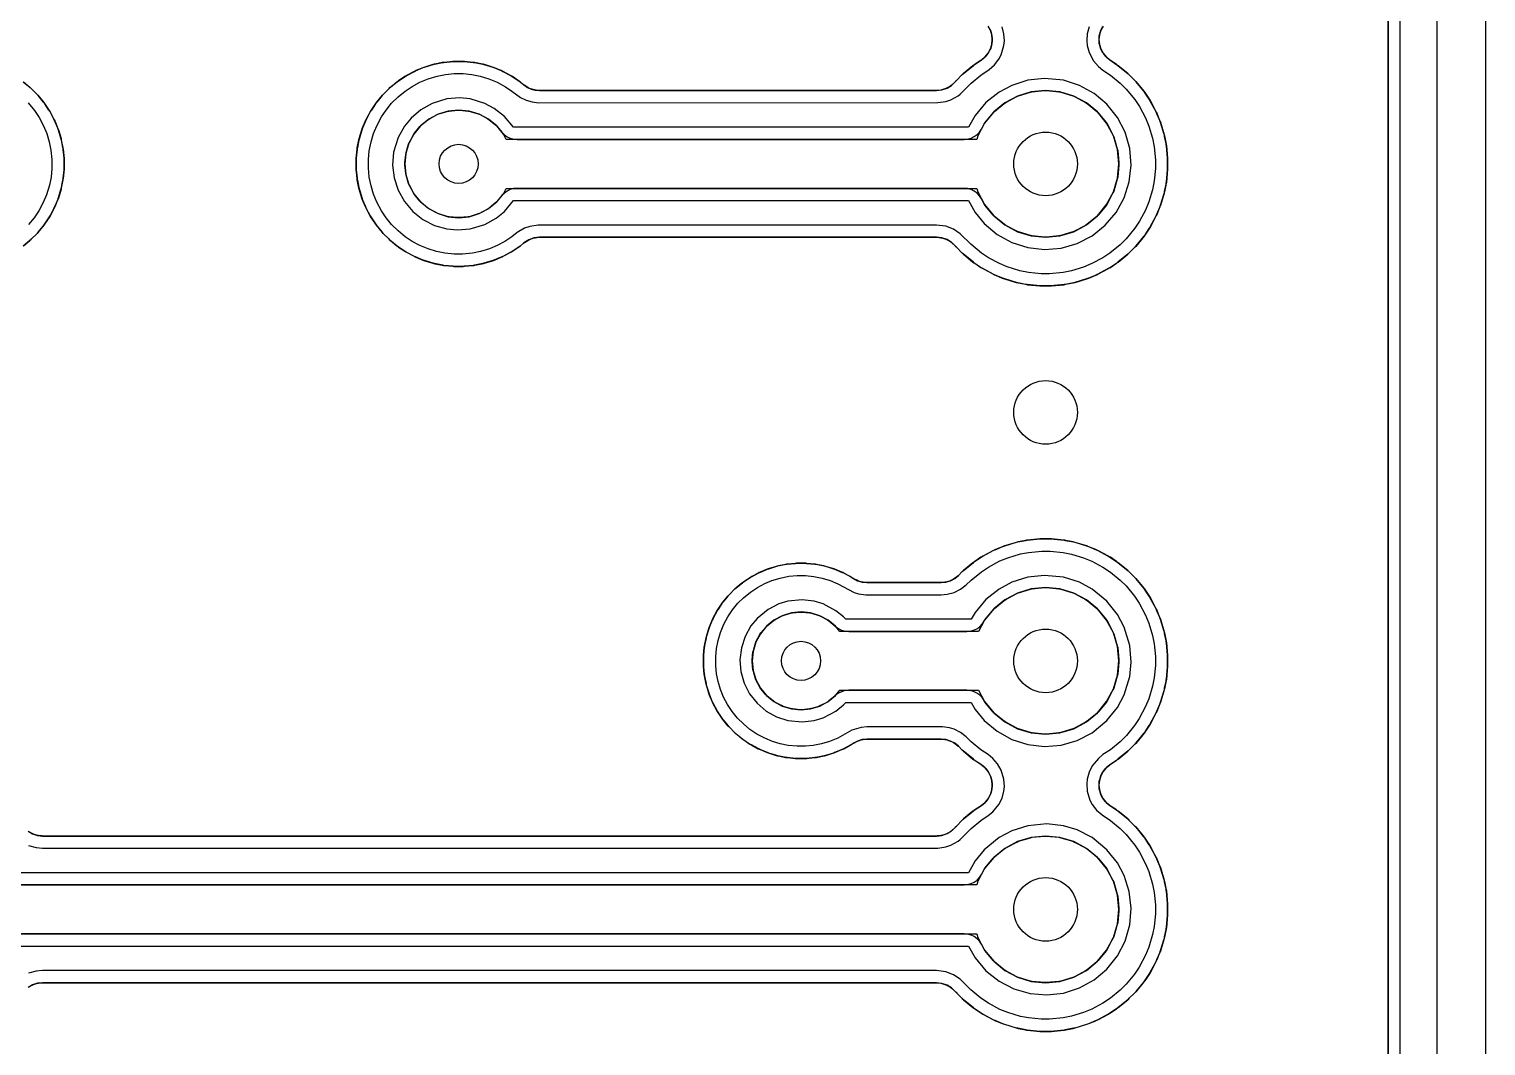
# Model space of a CAD drawing. Header units: millimetres. Extents: x -1 to 492, y -11 to 96.
# Drawn here: x 115.22 to 145, y 37.39 to 58.17 of the extents above; entities that cross this region are included whole.
import ezdxf

# ---------------------------------------------------------------- set-up
doc = ezdxf.new("R2010")
doc.units = ezdxf.units.MM
for name, color, linetype in [('CLEAR_POCKET', 8, 'CONTINUOUS'), ('COPPER_REF', 9, 'CONTINUOUS'), ('DRILL_0P8', 5, 'CONTINUOUS'), ('DRILL_1P3', 5, 'CONTINUOUS'), ('ISO_CENTER', 1, 'CONTINUOUS'), ('OUTLINE', 7, 'CONTINUOUS')]:
    doc.layers.add(name, color=color, linetype=linetype)

msp = doc.modelspace()

# ---------------------------------------------------------------- linework, layer by layer
at = {"layer": 'CLEAR_POCKET'}
for points in [[(-0.6, -1), (144.6, -1), (144.678, -0.992), (144.753, -0.97), (144.822, -0.933), (144.883, -0.883), (144.933, -0.822), (144.97, -0.753), (144.992, -0.678), (145, -0.6), (145, 94.6), (144.992, 94.678), (144.97, 94.753), (144.933, 94.822), (144.883, 94.883), (144.822, 94.933), (144.753, 94.97), (144.678, 94.992), (144.6, 95), (36.59, 95)], [(143, 92.49), (143, 1.51)], [(134.835, 58.22), (134.863, 58.169), (134.878, 58.133), (134.895, 58.076), (134.903, 58.038), (134.908, 57.98), (134.908, 57.94), (134.903, 57.882), (134.895, 57.844), (134.878, 57.787), (134.863, 57.751), (134.835, 57.7), (134.813, 57.667), (134.776, 57.622), (134.749, 57.594), (134.696, 57.55), (134.68, 57.539), (134.551, 57.452), (134.535, 57.441), (134.531, 57.438), (134.515, 57.426), (134.322, 57.268), (134.307, 57.255), (134.304, 57.252), (134.289, 57.238), (134.182, 57.131), (134.168, 57.116), (134.163, 57.11), (134.16, 57.108), (134.148, 57.095), (134.093, 57.041), (134.059, 57.014), (134.002, 56.98), (133.963, 56.961), (133.9, 56.939), (133.857, 56.93), (133.781, 56.921), (133.759, 56.92), (125.662, 56.92), (125.644, 56.921), (125.585, 56.926), (125.551, 56.932), (125.501, 56.945), (125.469, 56.956), (125.422, 56.978), (125.392, 56.995), (125.343, 57.029), (125.329, 57.039), (125.263, 57.094), (125.247, 57.106), (125.243, 57.109), (125.227, 57.12), (125.101, 57.204), (125.084, 57.215), (125.08, 57.217), (125.063, 57.227), (124.912, 57.308), (124.894, 57.317), (124.89, 57.319), (124.872, 57.327), (124.732, 57.385), (124.713, 57.392), (124.709, 57.393), (124.69, 57.4), (124.526, 57.449), (124.507, 57.455), (124.502, 57.456), (124.483, 57.46), (124.334, 57.49), (124.315, 57.493), (124.31, 57.494), (124.291, 57.496), (124.12, 57.513), (124.1, 57.514), (124.096, 57.515), (124.076, 57.515), (123.924, 57.515), (123.904, 57.515), (123.9, 57.514), (123.88, 57.513), (123.709, 57.496), (123.69, 57.494), (123.685, 57.493), (123.666, 57.49), (123.517, 57.46), (123.498, 57.456), (123.493, 57.455), (123.474, 57.449), (123.31, 57.4), (123.291, 57.393), (123.287, 57.392), (123.268, 57.385), (123.128, 57.327), (123.11, 57.319), (123.106, 57.317), (123.088, 57.308), (122.937, 57.227), (122.92, 57.217), (122.916, 57.215), (122.899, 57.204), (122.773, 57.12), (122.757, 57.109), (122.753, 57.106), (122.737, 57.094), (122.605, 56.985), (122.59, 56.972), (122.586, 56.969), (122.572, 56.955), (122.465, 56.848), (122.451, 56.834), (122.448, 56.83), (122.435, 56.815), (122.326, 56.683), (122.314, 56.667), (122.311, 56.663), (122.3, 56.647), (122.216, 56.521), (122.205, 56.504), (122.203, 56.5), (122.193, 56.483), (122.112, 56.332), (122.103, 56.314), (122.101, 56.31), (122.093, 56.292), (122.035, 56.152), (122.028, 56.133), (122.027, 56.129), (122.02, 56.11), (121.971, 55.946), (121.965, 55.927), (121.964, 55.922), (121.96, 55.903), (121.93, 55.754), (121.927, 55.735), (121.926, 55.73), (121.924, 55.711), (121.907, 55.54), (121.906, 55.52), (121.905, 55.516), (121.905, 55.496), (121.905, 55.344), (121.905, 55.324), (121.906, 55.32), (121.907, 55.3), (121.924, 55.129), (121.926, 55.11), (121.927, 55.105), (121.93, 55.086), (121.96, 54.937), (121.964, 54.918), (121.965, 54.913), (121.971, 54.894), (122.02, 54.73), (122.027, 54.711), (122.028, 54.707), (122.035, 54.688), (122.093, 54.548), (122.101, 54.53), (122.103, 54.526), (122.112, 54.508), (122.193, 54.357), (122.203, 54.34), (122.205, 54.336), (122.216, 54.319), (122.3, 54.193), (122.311, 54.177), (122.314, 54.173), (122.326, 54.157), (122.435, 54.025), (122.448, 54.01), (122.451, 54.006), (122.465, 53.992), (122.572, 53.885), (122.586, 53.871), (122.59, 53.868), (122.605, 53.855), (122.737, 53.746), (122.753, 53.734), (122.757, 53.731), (122.773, 53.72), (122.899, 53.636), (122.916, 53.625), (122.92, 53.623), (122.937, 53.613), (123.088, 53.532), (123.106, 53.523), (123.11, 53.521), (123.128, 53.513), (123.268, 53.455), (123.287, 53.448), (123.291, 53.447), (123.31, 53.44), (123.474, 53.391), (123.493, 53.385), (123.498, 53.384), (123.517, 53.38), (123.666, 53.35), (123.685, 53.347), (123.69, 53.346), (123.709, 53.344), (123.88, 53.327), (123.9, 53.326), (123.904, 53.325), (123.924, 53.325), (124.076, 53.325), (124.096, 53.325), (124.1, 53.326), (124.12, 53.327), (124.291, 53.344), (124.31, 53.346), (124.315, 53.347), (124.334, 53.35), (124.483, 53.38), (124.502, 53.384), (124.507, 53.385), (124.526, 53.391), (124.69, 53.44), (124.709, 53.447), (124.713, 53.448), (124.732, 53.455), (124.872, 53.513), (124.89, 53.521), (124.894, 53.523), (124.912, 53.532), (125.063, 53.613), (125.08, 53.623), (125.084, 53.625), (125.101, 53.636), (125.227, 53.72), (125.243, 53.731), (125.247, 53.734), (125.263, 53.746), (125.327, 53.799), (125.345, 53.813), (125.413, 53.856), (125.453, 53.876), (125.518, 53.899), (125.562, 53.91), (125.642, 53.919), (125.665, 53.92), (133.759, 53.92), (133.781, 53.919), (133.857, 53.91), (133.9, 53.901), (133.963, 53.879), (134.002, 53.86), (134.059, 53.826), (134.093, 53.799), (134.151, 53.742), (134.161, 53.732), (134.168, 53.725), (134.183, 53.708), (134.289, 53.602), (134.304, 53.588), (134.307, 53.585), (134.322, 53.572), (134.515, 53.414), (134.531, 53.402), (134.535, 53.399), (134.551, 53.388), (134.677, 53.303), (134.693, 53.293), (134.698, 53.29), (134.715, 53.28), (134.935, 53.163), (134.953, 53.154), (134.957, 53.152), (134.975, 53.144), (135.115, 53.086), (135.134, 53.079), (135.138, 53.077), (135.157, 53.071), (135.396, 52.998), (135.415, 52.993), (135.42, 52.992), (135.439, 52.988), (135.588, 52.958), (135.607, 52.955), (135.612, 52.954), (135.631, 52.951), (135.88, 52.927), (135.9, 52.926), (135.904, 52.925), (135.924, 52.925), (136.076, 52.925), (136.096, 52.925), (136.1, 52.926), (136.12, 52.927), (136.369, 52.951), (136.388, 52.954), (136.393, 52.955), (136.412, 52.958), (136.561, 52.988), (136.58, 52.992), (136.585, 52.993), (136.604, 52.998), (136.843, 53.071), (136.862, 53.077), (136.866, 53.079), (136.885, 53.086), (137.025, 53.144), (137.043, 53.152), (137.047, 53.154), (137.065, 53.163), (137.285, 53.28), (137.302, 53.29), (137.307, 53.293), (137.323, 53.303), (137.449, 53.388), (137.465, 53.399), (137.469, 53.402), (137.485, 53.414), (137.678, 53.572), (137.693, 53.585), (137.696, 53.588), (137.711, 53.602), (137.818, 53.709), (137.832, 53.724), (137.835, 53.727), (137.848, 53.742), (138.006, 53.935), (138.018, 53.951), (138.021, 53.955), (138.032, 53.971), (138.117, 54.097), (138.127, 54.113), (138.13, 54.118), (138.14, 54.135), (138.257, 54.355), (138.266, 54.373), (138.268, 54.377), (138.276, 54.395), (138.334, 54.535), (138.341, 54.554), (138.343, 54.558), (138.349, 54.577), (138.422, 54.816), (138.427, 54.835), (138.428, 54.84), (138.432, 54.859), (138.462, 55.008), (138.465, 55.027), (138.466, 55.032), (138.469, 55.051), (138.493, 55.3), (138.494, 55.32), (138.495, 55.324), (138.495, 55.344), (138.495, 55.496), (138.495, 55.516), (138.494, 55.52), (138.493, 55.54), (138.469, 55.789), (138.466, 55.808), (138.465, 55.813), (138.462, 55.832), (138.432, 55.981), (138.428, 56), (138.427, 56.005), (138.422, 56.024), (138.349, 56.263), (138.343, 56.282), (138.341, 56.286), (138.334, 56.305), (138.276, 56.445), (138.268, 56.463), (138.266, 56.467), (138.257, 56.485), (138.14, 56.705), (138.13, 56.722), (138.127, 56.727), (138.117, 56.743), (138.032, 56.869), (138.021, 56.885), (138.018, 56.889), (138.006, 56.905), (137.848, 57.098), (137.835, 57.113), (137.832, 57.116), (137.818, 57.131), (137.711, 57.238), (137.696, 57.252), (137.693, 57.255), (137.678, 57.268), (137.485, 57.426), (137.469, 57.438), (137.465, 57.441), (137.449, 57.452), (137.32, 57.539), (137.304, 57.55), (137.251, 57.594), (137.224, 57.622), (137.187, 57.667), (137.165, 57.7), (137.137, 57.751), (137.122, 57.787), (137.105, 57.844), (137.097, 57.882), (137.092, 57.94), (137.092, 57.98), (137.097, 58.038), (137.105, 58.076), (137.122, 58.133), (137.137, 58.169), (137.165, 58.22)], [(115.103, 53.746), (115.235, 53.855), (115.25, 53.868), (115.254, 53.871), (115.268, 53.885), (115.375, 53.992), (115.389, 54.006), (115.392, 54.01), (115.405, 54.025), (115.514, 54.157), (115.526, 54.173), (115.529, 54.177), (115.54, 54.193), (115.624, 54.319), (115.635, 54.336), (115.637, 54.34), (115.647, 54.357), (115.728, 54.508), (115.737, 54.526), (115.739, 54.53), (115.747, 54.548), (115.805, 54.688), (115.812, 54.707), (115.813, 54.711), (115.82, 54.73), (115.869, 54.894), (115.875, 54.913), (115.876, 54.918), (115.88, 54.937), (115.91, 55.086), (115.913, 55.105), (115.914, 55.11), (115.916, 55.129), (115.933, 55.3), (115.934, 55.32), (115.935, 55.324), (115.935, 55.344), (115.935, 55.496), (115.935, 55.516), (115.934, 55.52), (115.933, 55.54), (115.916, 55.711), (115.914, 55.73), (115.913, 55.735), (115.91, 55.754), (115.88, 55.903), (115.876, 55.922), (115.875, 55.927), (115.869, 55.946), (115.82, 56.11), (115.813, 56.129), (115.812, 56.133), (115.805, 56.152), (115.747, 56.292), (115.739, 56.31), (115.737, 56.314), (115.728, 56.332), (115.647, 56.483), (115.637, 56.5), (115.635, 56.504), (115.624, 56.521), (115.54, 56.647), (115.529, 56.663), (115.526, 56.667), (115.514, 56.683), (115.405, 56.815), (115.392, 56.83), (115.389, 56.834), (115.375, 56.848), (115.268, 56.955), (115.254, 56.969), (115.25, 56.972), (115.235, 56.985), (115.103, 57.094)], [(115.206, 38.587), (115.27, 38.625), (115.309, 38.642), (115.369, 38.662), (115.411, 38.671), (115.484, 38.679), (115.506, 38.68), (133.759, 38.68), (133.781, 38.679), (133.857, 38.67), (133.9, 38.661), (133.963, 38.639), (134.002, 38.62), (134.059, 38.586), (134.093, 38.559), (134.151, 38.502), (134.161, 38.492), (134.168, 38.485), (134.183, 38.468), (134.289, 38.362), (134.304, 38.348), (134.307, 38.345), (134.322, 38.332), (134.515, 38.174), (134.531, 38.162), (134.535, 38.159), (134.551, 38.148), (134.677, 38.063), (134.693, 38.053), (134.698, 38.05), (134.715, 38.04), (134.935, 37.923), (134.953, 37.914), (134.957, 37.912), (134.975, 37.904), (135.115, 37.846), (135.134, 37.839), (135.138, 37.837), (135.157, 37.831), (135.396, 37.758), (135.415, 37.753), (135.42, 37.752), (135.439, 37.748), (135.588, 37.718), (135.607, 37.715), (135.612, 37.714), (135.631, 37.711), (135.88, 37.687), (135.9, 37.686), (135.904, 37.685), (135.924, 37.685), (136.076, 37.685), (136.096, 37.685), (136.1, 37.686), (136.12, 37.687), (136.369, 37.711), (136.388, 37.714), (136.393, 37.715), (136.412, 37.718), (136.561, 37.748), (136.58, 37.752), (136.585, 37.753), (136.604, 37.758), (136.843, 37.831), (136.862, 37.837), (136.866, 37.839), (136.885, 37.846), (137.025, 37.904), (137.043, 37.912), (137.047, 37.914), (137.065, 37.923), (137.285, 38.04), (137.302, 38.05), (137.307, 38.053), (137.323, 38.063), (137.449, 38.148), (137.465, 38.159), (137.469, 38.162), (137.485, 38.174), (137.678, 38.332), (137.693, 38.345), (137.696, 38.348), (137.711, 38.362), (137.818, 38.469), (137.832, 38.484), (137.835, 38.487), (137.848, 38.502), (138.006, 38.695), (138.018, 38.711), (138.021, 38.715), (138.032, 38.731), (138.117, 38.857), (138.127, 38.873), (138.13, 38.878), (138.14, 38.895), (138.257, 39.115), (138.266, 39.133), (138.268, 39.137), (138.276, 39.155), (138.334, 39.295), (138.341, 39.314), (138.343, 39.318), (138.349, 39.337), (138.422, 39.576), (138.427, 39.595), (138.428, 39.6), (138.432, 39.619), (138.462, 39.768), (138.465, 39.787), (138.466, 39.792), (138.469, 39.811), (138.493, 40.06), (138.494, 40.08), (138.495, 40.084), (138.495, 40.104), (138.495, 40.256), (138.495, 40.276), (138.494, 40.28), (138.493, 40.3), (138.469, 40.549), (138.466, 40.568), (138.465, 40.573), (138.462, 40.592), (138.432, 40.741), (138.428, 40.76), (138.427, 40.765), (138.422, 40.784), (138.349, 41.023), (138.343, 41.042), (138.341, 41.046), (138.334, 41.065), (138.276, 41.205), (138.268, 41.223), (138.266, 41.227), (138.257, 41.245), (138.14, 41.465), (138.13, 41.482), (138.127, 41.487), (138.117, 41.503), (138.032, 41.629), (138.021, 41.645), (138.018, 41.649), (138.006, 41.665), (137.848, 41.858), (137.835, 41.873), (137.832, 41.876), (137.818, 41.891), (137.711, 41.998), (137.696, 42.012), (137.693, 42.015), (137.678, 42.028), (137.485, 42.186), (137.469, 42.198), (137.465, 42.201), (137.449, 42.212), (137.32, 42.299), (137.304, 42.31), (137.251, 42.354), (137.224, 42.382), (137.187, 42.427), (137.165, 42.46), (137.137, 42.511), (137.122, 42.547), (137.105, 42.604), (137.097, 42.642), (137.092, 42.7), (137.092, 42.74), (137.097, 42.798), (137.105, 42.836), (137.122, 42.893), (137.137, 42.929), (137.165, 42.98), (137.187, 43.013), (137.224, 43.058), (137.251, 43.086), (137.304, 43.13), (137.32, 43.141), (137.449, 43.228), (137.465, 43.239), (137.469, 43.242), (137.485, 43.254), (137.678, 43.412), (137.693, 43.425), (137.696, 43.428), (137.711, 43.442), (137.818, 43.549), (137.832, 43.564), (137.835, 43.567), (137.848, 43.582), (138.006, 43.775), (138.018, 43.791), (138.021, 43.795), (138.032, 43.811), (138.117, 43.937), (138.127, 43.953), (138.13, 43.958), (138.14, 43.975), (138.257, 44.195), (138.266, 44.213), (138.268, 44.217), (138.276, 44.235), (138.334, 44.375), (138.341, 44.394), (138.343, 44.398), (138.349, 44.417), (138.422, 44.656), (138.427, 44.675), (138.428, 44.68), (138.432, 44.699), (138.462, 44.848), (138.465, 44.867), (138.466, 44.872), (138.469, 44.891), (138.493, 45.14), (138.494, 45.16), (138.495, 45.164), (138.495, 45.184), (138.495, 45.336), (138.495, 45.356), (138.494, 45.36), (138.493, 45.38), (138.469, 45.629), (138.466, 45.648), (138.465, 45.653), (138.462, 45.672), (138.432, 45.821), (138.428, 45.84), (138.427, 45.845), (138.422, 45.864), (138.349, 46.103), (138.343, 46.122), (138.341, 46.126), (138.334, 46.145), (138.276, 46.285), (138.268, 46.303), (138.266, 46.307), (138.257, 46.325), (138.14, 46.545), (138.13, 46.562), (138.127, 46.567), (138.117, 46.583), (138.032, 46.709), (138.021, 46.725), (138.018, 46.729), (138.006, 46.745), (137.848, 46.938), (137.835, 46.953), (137.832, 46.956), (137.818, 46.971), (137.711, 47.078), (137.696, 47.092), (137.693, 47.095), (137.678, 47.108), (137.485, 47.266), (137.469, 47.278), (137.465, 47.281), (137.449, 47.292), (137.323, 47.377), (137.307, 47.387), (137.302, 47.39), (137.285, 47.4), (137.065, 47.517), (137.047, 47.526), (137.043, 47.528), (137.025, 47.536), (136.885, 47.594), (136.866, 47.601), (136.862, 47.603), (136.843, 47.609), (136.604, 47.682), (136.585, 47.687), (136.58, 47.688), (136.561, 47.692), (136.412, 47.722), (136.393, 47.725), (136.388, 47.726), (136.369, 47.729), (136.12, 47.753), (136.1, 47.754), (136.096, 47.755), (136.076, 47.755), (135.924, 47.755), (135.904, 47.755), (135.9, 47.754), (135.88, 47.753), (135.631, 47.729), (135.612, 47.726), (135.607, 47.725), (135.588, 47.722), (135.439, 47.692), (135.42, 47.688), (135.415, 47.687), (135.396, 47.682), (135.157, 47.609), (135.138, 47.603), (135.134, 47.601), (135.115, 47.594), (134.975, 47.536), (134.957, 47.528), (134.953, 47.526), (134.935, 47.517), (134.715, 47.4), (134.698, 47.39), (134.693, 47.387), (134.677, 47.377), (134.551, 47.292), (134.535, 47.281), (134.531, 47.278), (134.515, 47.266), (134.322, 47.108), (134.307, 47.095), (134.304, 47.092), (134.289, 47.078), (134.225, 47.013), (134.21, 47), (134.157, 46.957), (134.125, 46.935), (134.073, 46.907), (134.037, 46.892), (133.981, 46.875), (133.942, 46.868), (133.874, 46.861), (133.854, 46.86), (132.358, 46.86), (132.339, 46.861), (132.27, 46.868), (132.232, 46.875), (132.176, 46.892), (132.14, 46.907), (132.079, 46.94), (132.062, 46.95), (132.045, 46.961), (132.029, 46.972), (132.025, 46.974), (132.007, 46.984), (131.874, 47.055), (131.856, 47.064), (131.852, 47.066), (131.834, 47.074), (131.693, 47.132), (131.675, 47.139), (131.67, 47.141), (131.652, 47.147), (131.507, 47.191), (131.488, 47.197), (131.483, 47.198), (131.464, 47.202), (131.315, 47.232), (131.295, 47.235), (131.291, 47.236), (131.271, 47.238), (131.12, 47.253), (131.1, 47.254), (131.096, 47.255), (131.076, 47.255), (130.924, 47.255), (130.904, 47.255), (130.9, 47.254), (130.88, 47.253), (130.729, 47.238), (130.709, 47.236), (130.705, 47.235), (130.685, 47.232), (130.536, 47.202), (130.517, 47.198), (130.512, 47.197), (130.493, 47.191), (130.348, 47.147), (130.33, 47.141), (130.325, 47.139), (130.307, 47.132), (130.166, 47.074), (130.148, 47.066), (130.144, 47.064), (130.126, 47.055), (129.993, 46.984), (129.975, 46.974), (129.971, 46.972), (129.955, 46.961), (129.828, 46.877), (129.812, 46.865), (129.808, 46.863), (129.793, 46.85), (129.676, 46.754), (129.661, 46.741), (129.657, 46.738), (129.643, 46.724), (129.536, 46.617), (129.522, 46.603), (129.519, 46.599), (129.506, 46.584), (129.41, 46.467), (129.397, 46.452), (129.395, 46.448), (129.383, 46.432), (129.299, 46.305), (129.288, 46.289), (129.286, 46.285), (129.276, 46.267), (129.205, 46.134), (129.196, 46.116), (129.194, 46.112), (129.186, 46.094), (129.128, 45.953), (129.121, 45.935), (129.119, 45.93), (129.113, 45.912), (129.069, 45.767), (129.063, 45.748), (129.062, 45.743), (129.058, 45.724), (129.028, 45.575), (129.025, 45.555), (129.024, 45.551), (129.022, 45.531), (129.007, 45.38), (129.006, 45.36), (129.005, 45.356), (129.005, 45.336), (129.005, 45.184), (129.005, 45.164), (129.006, 45.16), (129.007, 45.14), (129.022, 44.989), (129.024, 44.969), (129.025, 44.965), (129.028, 44.945), (129.058, 44.796), (129.062, 44.777), (129.063, 44.772), (129.069, 44.753), (129.113, 44.608), (129.119, 44.59), (129.121, 44.585), (129.128, 44.567), (129.186, 44.426), (129.194, 44.408), (129.196, 44.404), (129.205, 44.386), (129.276, 44.253), (129.286, 44.235), (129.288, 44.231), (129.299, 44.215), (129.383, 44.088), (129.395, 44.072), (129.397, 44.068), (129.41, 44.053), (129.506, 43.936), (129.519, 43.921), (129.522, 43.917), (129.536, 43.903), (129.643, 43.796), (129.657, 43.782), (129.661, 43.779), (129.676, 43.766), (129.793, 43.67), (129.808, 43.657), (129.812, 43.655), (129.828, 43.643), (129.955, 43.559), (129.971, 43.548), (129.975, 43.546), (129.993, 43.536), (130.126, 43.465), (130.144, 43.456), (130.148, 43.454), (130.166, 43.446), (130.307, 43.388), (130.325, 43.381), (130.33, 43.379), (130.348, 43.373), (130.493, 43.329), (130.512, 43.323), (130.517, 43.322), (130.536, 43.318), (130.685, 43.288), (130.705, 43.285), (130.709, 43.284), (130.729, 43.282), (130.88, 43.267), (130.9, 43.266), (130.904, 43.265), (130.924, 43.265), (131.076, 43.265), (131.096, 43.265), (131.1, 43.266), (131.12, 43.267), (131.271, 43.282), (131.291, 43.284), (131.295, 43.285), (131.315, 43.288), (131.464, 43.318), (131.483, 43.322), (131.488, 43.323), (131.507, 43.329), (131.652, 43.373), (131.67, 43.379), (131.675, 43.381), (131.693, 43.388), (131.834, 43.446), (131.852, 43.454), (131.856, 43.456), (131.874, 43.465), (132.007, 43.536), (132.025, 43.546), (132.029, 43.548), (132.045, 43.559), (132.062, 43.57), (132.079, 43.58), (132.14, 43.613), (132.176, 43.628), (132.232, 43.645), (132.27, 43.652), (132.339, 43.659), (132.358, 43.66), (133.854, 43.66), (133.874, 43.659), (133.942, 43.652), (133.981, 43.645), (134.037, 43.628), (134.073, 43.613), (134.125, 43.585), (134.157, 43.563), (134.21, 43.52), (134.225, 43.507), (134.289, 43.442), (134.304, 43.428), (134.307, 43.425), (134.322, 43.412), (134.515, 43.254), (134.531, 43.242), (134.535, 43.239), (134.551, 43.228), (134.68, 43.141), (134.696, 43.13), (134.749, 43.086), (134.776, 43.058), (134.813, 43.013), (134.835, 42.98), (134.863, 42.929), (134.878, 42.893), (134.895, 42.836), (134.903, 42.798), (134.908, 42.74), (134.908, 42.7), (134.903, 42.642), (134.895, 42.604), (134.878, 42.547), (134.863, 42.511), (134.835, 42.46), (134.813, 42.427), (134.776, 42.382), (134.749, 42.354), (134.696, 42.31), (134.68, 42.299), (134.551, 42.212), (134.535, 42.201), (134.531, 42.198), (134.515, 42.186), (134.322, 42.028), (134.307, 42.015), (134.304, 42.012), (134.289, 41.998), (134.182, 41.891), (134.168, 41.876), (134.163, 41.87), (134.16, 41.868), (134.148, 41.855), (134.093, 41.801), (134.059, 41.774), (134.002, 41.74), (133.963, 41.721), (133.9, 41.699), (133.857, 41.69), (133.781, 41.681), (133.759, 41.68), (115.506, 41.68), (115.484, 41.681), (115.411, 41.689), (115.369, 41.698), (115.309, 41.718), (115.27, 41.735), (115.206, 41.773)], [(115.066, 40.68), (134.335, 40.68), (134.406, 40.686), (134.476, 40.706), (134.541, 40.737), (134.599, 40.779), (134.648, 40.831), (134.688, 40.891), (134.744, 40.996), (134.765, 41.029), (134.927, 41.225), (134.955, 41.253), (135.151, 41.415), (135.184, 41.436), (135.409, 41.557), (135.445, 41.572), (135.689, 41.645), (135.727, 41.653), (135.98, 41.678), (136.02, 41.678), (136.273, 41.653), (136.311, 41.645), (136.555, 41.572), (136.591, 41.557), (136.816, 41.436), (136.849, 41.415), (137.045, 41.253), (137.073, 41.225), (137.235, 41.029), (137.256, 40.996), (137.377, 40.771), (137.392, 40.735), (137.465, 40.491), (137.473, 40.453), (137.498, 40.2), (137.498, 40.16), (137.473, 39.907), (137.465, 39.869), (137.392, 39.625), (137.377, 39.589), (137.256, 39.364), (137.235, 39.331), (137.073, 39.135), (137.045, 39.107), (136.849, 38.945), (136.816, 38.924), (136.591, 38.803), (136.555, 38.788), (136.311, 38.715), (136.273, 38.707), (136.02, 38.682), (135.98, 38.682), (135.727, 38.707), (135.689, 38.715), (135.445, 38.788), (135.409, 38.803), (135.184, 38.924), (135.151, 38.945), (134.955, 39.107), (134.927, 39.135), (134.765, 39.331), (134.744, 39.364), (134.688, 39.469), (134.648, 39.529), (134.599, 39.581), (134.541, 39.623), (134.476, 39.654), (134.406, 39.674), (134.335, 39.68), (115.066, 39.68)]]:
    msp.add_lwpolyline(points, dxfattribs=at)
for points in [[(135.409, 54.043), (135.184, 54.164), (135.151, 54.185), (134.955, 54.347), (134.927, 54.375), (134.765, 54.571), (134.744, 54.604), (134.688, 54.709), (134.648, 54.769), (134.599, 54.821), (134.541, 54.863), (134.476, 54.894), (134.406, 54.914), (134.335, 54.92), (125.195, 54.92), (125.125, 54.914), (125.057, 54.895), (124.993, 54.865), (124.935, 54.824), (124.886, 54.774), (124.79, 54.657), (124.763, 54.63), (124.626, 54.518), (124.594, 54.496), (124.438, 54.413), (124.402, 54.398), (124.233, 54.347), (124.195, 54.339), (124.02, 54.322), (123.98, 54.322), (123.805, 54.339), (123.767, 54.347), (123.598, 54.398), (123.562, 54.413), (123.406, 54.496), (123.374, 54.518), (123.237, 54.63), (123.21, 54.657), (123.098, 54.794), (123.076, 54.826), (122.993, 54.982), (122.978, 55.018), (122.927, 55.187), (122.919, 55.225), (122.902, 55.4), (122.902, 55.44), (122.919, 55.615), (122.927, 55.653), (122.978, 55.822), (122.993, 55.858), (123.076, 56.014), (123.098, 56.046), (123.21, 56.183), (123.237, 56.21), (123.374, 56.322), (123.406, 56.344), (123.562, 56.427), (123.598, 56.442), (123.767, 56.493), (123.805, 56.501), (123.98, 56.518), (124.02, 56.518), (124.195, 56.501), (124.233, 56.493), (124.402, 56.442), (124.438, 56.427), (124.594, 56.344), (124.626, 56.322), (124.763, 56.21), (124.79, 56.183), (124.886, 56.066), (124.935, 56.016), (124.993, 55.975), (125.057, 55.945), (125.125, 55.926), (125.195, 55.92), (134.335, 55.92), (134.406, 55.926), (134.476, 55.946), (134.541, 55.977), (134.599, 56.019), (134.648, 56.071), (134.688, 56.131), (134.744, 56.236), (134.765, 56.269), (134.927, 56.465), (134.955, 56.493), (135.151, 56.655), (135.184, 56.676), (135.409, 56.797), (135.445, 56.812), (135.689, 56.885), (135.727, 56.893), (135.98, 56.918), (136.02, 56.918), (136.273, 56.893), (136.311, 56.885), (136.555, 56.812), (136.591, 56.797), (136.816, 56.676), (136.849, 56.655), (137.045, 56.493), (137.073, 56.465), (137.235, 56.269), (137.256, 56.236), (137.377, 56.011), (137.392, 55.975), (137.465, 55.731), (137.473, 55.693), (137.498, 55.44), (137.498, 55.4), (137.473, 55.147), (137.465, 55.109), (137.392, 54.865), (137.377, 54.829), (137.256, 54.604), (137.235, 54.571), (137.073, 54.375), (137.045, 54.347), (136.849, 54.185), (136.816, 54.164), (136.591, 54.043), (136.555, 54.028), (136.311, 53.955), (136.273, 53.947), (136.02, 53.922), (135.98, 53.922), (135.727, 53.947), (135.689, 53.955), (135.445, 54.028)], [(136.555, 43.868), (136.311, 43.795), (136.273, 43.787), (136.02, 43.762), (135.98, 43.762), (135.727, 43.787), (135.689, 43.795), (135.445, 43.868), (135.409, 43.883), (135.184, 44.004), (135.151, 44.025), (134.955, 44.187), (134.927, 44.215), (134.765, 44.411), (134.744, 44.444), (134.741, 44.449), (134.702, 44.509), (134.652, 44.561), (134.594, 44.603), (134.529, 44.634), (134.46, 44.654), (134.388, 44.66), (131.977, 44.66), (131.899, 44.652), (131.824, 44.63), (131.755, 44.593), (131.694, 44.543), (131.692, 44.54), (131.571, 44.441), (131.538, 44.419), (131.4, 44.345), (131.364, 44.33), (131.214, 44.285), (131.176, 44.277), (131.02, 44.262), (130.98, 44.262), (130.824, 44.277), (130.786, 44.285), (130.636, 44.33), (130.6, 44.345), (130.462, 44.419), (130.429, 44.441), (130.308, 44.54), (130.28, 44.568), (130.181, 44.689), (130.159, 44.722), (130.085, 44.86), (130.07, 44.896), (130.025, 45.046), (130.017, 45.084), (130.002, 45.24), (130.002, 45.28), (130.017, 45.436), (130.025, 45.474), (130.07, 45.624), (130.085, 45.66), (130.159, 45.798), (130.181, 45.831), (130.28, 45.952), (130.308, 45.98), (130.429, 46.079), (130.462, 46.101), (130.6, 46.175), (130.636, 46.19), (130.786, 46.235), (130.824, 46.243), (130.98, 46.258), (131.02, 46.258), (131.176, 46.243), (131.214, 46.235), (131.364, 46.19), (131.4, 46.175), (131.538, 46.101), (131.571, 46.079), (131.692, 45.98), (131.694, 45.977), (131.755, 45.927), (131.824, 45.89), (131.899, 45.868), (131.977, 45.86), (134.388, 45.86), (134.46, 45.866), (134.529, 45.886), (134.594, 45.917), (134.652, 45.959), (134.702, 46.011), (134.741, 46.071), (134.744, 46.076), (134.765, 46.109), (134.927, 46.305), (134.955, 46.333), (135.151, 46.495), (135.184, 46.516), (135.409, 46.637), (135.445, 46.652), (135.689, 46.725), (135.727, 46.733), (135.98, 46.758), (136.02, 46.758), (136.273, 46.733), (136.311, 46.725), (136.555, 46.652), (136.591, 46.637), (136.816, 46.516), (136.849, 46.495), (137.045, 46.333), (137.073, 46.305), (137.235, 46.109), (137.256, 46.076), (137.377, 45.851), (137.392, 45.815), (137.465, 45.571), (137.473, 45.533), (137.498, 45.28), (137.498, 45.24), (137.473, 44.987), (137.465, 44.949), (137.392, 44.705), (137.377, 44.669), (137.256, 44.444), (137.235, 44.411), (137.073, 44.215), (137.045, 44.187), (136.849, 44.025), (136.816, 44.004), (136.591, 43.883)]]:
    msp.add_lwpolyline(points, close=True, dxfattribs=at)
at = {"layer": 'COPPER_REF'}
for points in [[(143, 1.5), (143, 92.5)], [(137.174, 58.238), (137.128, 58.151), (137.099, 58.058), (137.09, 57.96), (137.099, 57.862), (137.128, 57.769), (137.174, 57.682), (137.236, 57.606), (137.312, 57.544), (137.458, 57.447), (137.477, 57.432), (137.686, 57.261), (137.704, 57.245), (137.825, 57.124), (137.841, 57.106), (138.012, 56.897), (138.027, 56.878), (138.122, 56.735), (138.135, 56.714), (138.262, 56.476), (138.272, 56.454), (138.338, 56.296), (138.346, 56.273), (138.425, 56.015), (138.431, 55.991), (138.464, 55.823), (138.468, 55.798), (138.494, 55.53), (138.495, 55.506), (138.495, 55.334), (138.494, 55.31), (138.468, 55.042), (138.464, 55.017), (138.431, 54.849), (138.425, 54.825), (138.346, 54.567), (138.338, 54.544), (138.272, 54.386), (138.262, 54.364), (138.135, 54.126), (138.122, 54.105), (138.027, 53.962), (138.012, 53.943), (137.841, 53.734), (137.825, 53.716), (137.704, 53.595), (137.686, 53.579), (137.477, 53.408), (137.458, 53.393), (137.315, 53.298), (137.294, 53.285), (137.056, 53.158), (137.034, 53.148), (136.876, 53.082), (136.853, 53.074), (136.595, 52.995), (136.571, 52.989), (136.403, 52.956), (136.378, 52.952), (136.11, 52.926), (136.086, 52.925), (135.914, 52.925), (135.89, 52.926), (135.622, 52.952), (135.597, 52.956), (135.429, 52.989), (135.405, 52.995), (135.147, 53.074), (135.124, 53.082), (134.966, 53.148), (134.944, 53.158), (134.706, 53.285), (134.685, 53.298), (134.542, 53.393), (134.523, 53.408), (134.314, 53.579), (134.296, 53.595), (134.175, 53.716), (134.159, 53.734), (134.156, 53.737), (134.077, 53.814), (133.984, 53.872), (133.879, 53.908), (133.77, 53.92), (125.653, 53.92), (125.54, 53.907), (125.432, 53.868), (125.336, 53.807), (125.255, 53.74), (125.235, 53.726), (125.093, 53.63), (125.072, 53.618), (124.903, 53.528), (124.881, 53.517), (124.723, 53.451), (124.699, 53.443), (124.517, 53.388), (124.493, 53.382), (124.325, 53.348), (124.3, 53.345), (124.11, 53.326), (124.086, 53.325), (123.914, 53.325), (123.89, 53.326), (123.7, 53.345), (123.675, 53.348), (123.507, 53.382), (123.483, 53.388), (123.301, 53.443), (123.277, 53.451), (123.119, 53.517), (123.097, 53.528), (122.928, 53.618), (122.907, 53.63), (122.765, 53.726), (122.745, 53.74), (122.597, 53.861), (122.579, 53.878), (122.458, 53.999), (122.441, 54.017), (122.32, 54.165), (122.306, 54.185), (122.21, 54.327), (122.198, 54.348), (122.108, 54.517), (122.097, 54.539), (122.031, 54.697), (122.023, 54.721), (121.968, 54.903), (121.962, 54.927), (121.928, 55.095), (121.925, 55.12), (121.906, 55.31), (121.905, 55.334), (121.905, 55.506), (121.906, 55.53), (121.925, 55.72), (121.928, 55.745), (121.962, 55.913), (121.968, 55.937), (122.023, 56.119), (122.031, 56.143), (122.097, 56.301), (122.108, 56.323), (122.198, 56.492), (122.21, 56.513), (122.306, 56.655), (122.32, 56.675), (122.441, 56.823), (122.458, 56.841), (122.579, 56.962), (122.597, 56.979), (122.745, 57.1), (122.765, 57.114), (122.907, 57.21), (122.928, 57.222), (123.097, 57.312), (123.119, 57.323), (123.277, 57.389), (123.301, 57.397), (123.483, 57.452), (123.507, 57.458), (123.675, 57.492), (123.7, 57.495), (123.89, 57.514), (123.914, 57.515), (124.086, 57.515), (124.11, 57.514), (124.3, 57.495), (124.325, 57.492), (124.493, 57.458), (124.517, 57.452), (124.699, 57.397), (124.723, 57.389), (124.881, 57.323), (124.903, 57.312), (125.072, 57.222), (125.093, 57.21), (125.235, 57.114), (125.255, 57.1), (125.336, 57.033), (125.407, 56.985), (125.485, 56.949), (125.568, 56.927), (125.653, 56.92), (133.77, 56.92), (133.879, 56.932), (133.984, 56.968), (134.077, 57.026), (134.156, 57.103), (134.159, 57.106), (134.175, 57.124), (134.296, 57.245), (134.314, 57.261), (134.523, 57.432), (134.542, 57.447), (134.688, 57.544), (134.764, 57.606), (134.826, 57.682), (134.872, 57.769), (134.901, 57.862), (134.91, 57.96), (134.901, 58.058), (134.872, 58.151), (134.826, 58.238)], [(115.095, 57.1), (115.243, 56.979), (115.261, 56.962), (115.382, 56.841), (115.399, 56.823), (115.52, 56.675), (115.534, 56.655), (115.63, 56.513), (115.642, 56.492), (115.732, 56.323), (115.743, 56.301), (115.809, 56.143), (115.817, 56.119), (115.872, 55.937), (115.878, 55.913), (115.912, 55.745), (115.915, 55.72), (115.934, 55.53), (115.935, 55.506), (115.935, 55.334), (115.934, 55.31), (115.915, 55.12), (115.912, 55.095), (115.878, 54.927), (115.872, 54.903), (115.817, 54.721), (115.809, 54.697), (115.743, 54.539), (115.732, 54.517), (115.642, 54.348), (115.63, 54.327), (115.534, 54.185), (115.52, 54.165), (115.399, 54.017), (115.382, 53.999), (115.261, 53.878), (115.243, 53.861), (115.095, 53.74)], [(115.197, 41.778), (115.289, 41.725), (115.389, 41.691), (115.495, 41.68), (133.77, 41.68), (133.879, 41.692), (133.984, 41.728), (134.077, 41.786), (134.156, 41.863), (134.159, 41.866), (134.175, 41.884), (134.296, 42.005), (134.314, 42.021), (134.523, 42.192), (134.542, 42.207), (134.688, 42.304), (134.764, 42.366), (134.826, 42.442), (134.872, 42.529), (134.901, 42.622), (134.91, 42.72), (134.901, 42.818), (134.872, 42.911), (134.826, 42.998), (134.764, 43.074), (134.688, 43.136), (134.542, 43.233), (134.523, 43.248), (134.314, 43.419), (134.296, 43.435), (134.218, 43.514), (134.142, 43.576), (134.056, 43.622), (133.962, 43.65), (133.864, 43.66), (132.348, 43.66), (132.251, 43.65), (132.157, 43.622), (132.071, 43.576), (132.037, 43.553), (132.016, 43.541), (131.865, 43.46), (131.843, 43.45), (131.684, 43.384), (131.661, 43.376), (131.497, 43.326), (131.473, 43.32), (131.305, 43.286), (131.281, 43.283), (131.11, 43.266), (131.086, 43.265), (130.914, 43.265), (130.89, 43.266), (130.719, 43.283), (130.695, 43.286), (130.527, 43.32), (130.503, 43.326), (130.339, 43.376), (130.316, 43.384), (130.157, 43.45), (130.135, 43.46), (129.984, 43.541), (129.963, 43.553), (129.82, 43.649), (129.801, 43.663), (129.668, 43.772), (129.65, 43.789), (129.529, 43.91), (129.512, 43.928), (129.403, 44.061), (129.389, 44.08), (129.293, 44.223), (129.281, 44.244), (129.2, 44.395), (129.19, 44.417), (129.124, 44.576), (129.116, 44.599), (129.066, 44.763), (129.06, 44.787), (129.026, 44.955), (129.023, 44.979), (129.006, 45.15), (129.005, 45.174), (129.005, 45.346), (129.006, 45.37), (129.023, 45.541), (129.026, 45.565), (129.06, 45.733), (129.066, 45.757), (129.116, 45.921), (129.124, 45.944), (129.19, 46.103), (129.2, 46.125), (129.281, 46.276), (129.293, 46.297), (129.389, 46.44), (129.403, 46.459), (129.512, 46.592), (129.529, 46.61), (129.65, 46.731), (129.668, 46.748), (129.801, 46.857), (129.82, 46.871), (129.963, 46.967), (129.984, 46.979), (130.135, 47.06), (130.157, 47.07), (130.316, 47.136), (130.339, 47.144), (130.503, 47.194), (130.527, 47.2), (130.695, 47.234), (130.719, 47.237), (130.89, 47.254), (130.914, 47.255), (131.086, 47.255), (131.11, 47.254), (131.281, 47.237), (131.305, 47.234), (131.473, 47.2), (131.497, 47.194), (131.661, 47.144), (131.684, 47.136), (131.843, 47.07), (131.865, 47.06), (132.016, 46.979), (132.037, 46.967), (132.071, 46.944), (132.157, 46.898), (132.251, 46.87), (132.348, 46.86), (133.864, 46.86), (133.962, 46.87), (134.056, 46.898), (134.142, 46.944), (134.218, 47.006), (134.296, 47.085), (134.314, 47.101), (134.523, 47.272), (134.542, 47.287), (134.685, 47.382), (134.706, 47.395), (134.944, 47.522), (134.966, 47.532), (135.124, 47.598), (135.147, 47.606), (135.405, 47.685), (135.429, 47.691), (135.597, 47.724), (135.622, 47.728), (135.89, 47.754), (135.914, 47.755), (136.086, 47.755), (136.11, 47.754), (136.378, 47.728), (136.403, 47.724), (136.571, 47.691), (136.595, 47.685), (136.853, 47.606), (136.876, 47.598), (137.034, 47.532), (137.056, 47.522), (137.294, 47.395), (137.315, 47.382), (137.458, 47.287), (137.477, 47.272), (137.686, 47.101), (137.704, 47.085), (137.825, 46.964), (137.841, 46.946), (138.012, 46.737), (138.027, 46.718), (138.122, 46.575), (138.135, 46.554), (138.262, 46.316), (138.272, 46.294), (138.338, 46.136), (138.346, 46.113), (138.425, 45.855), (138.431, 45.831), (138.464, 45.663), (138.468, 45.638), (138.494, 45.37), (138.495, 45.346), (138.495, 45.174), (138.494, 45.15), (138.468, 44.882), (138.464, 44.857), (138.431, 44.689), (138.425, 44.665), (138.346, 44.407), (138.338, 44.384), (138.272, 44.226), (138.262, 44.204), (138.135, 43.966), (138.122, 43.945), (138.027, 43.802), (138.012, 43.783), (137.841, 43.574), (137.825, 43.556), (137.704, 43.435), (137.686, 43.419), (137.477, 43.248), (137.458, 43.233), (137.312, 43.136), (137.236, 43.074), (137.174, 42.998), (137.128, 42.911), (137.099, 42.818), (137.09, 42.72), (137.099, 42.622), (137.128, 42.529), (137.174, 42.442), (137.236, 42.366), (137.312, 42.304), (137.458, 42.207), (137.477, 42.192), (137.686, 42.021), (137.704, 42.005), (137.825, 41.884), (137.841, 41.866), (138.012, 41.657), (138.027, 41.638), (138.122, 41.495), (138.135, 41.474), (138.262, 41.236), (138.272, 41.214), (138.338, 41.056), (138.346, 41.033), (138.425, 40.775), (138.431, 40.751), (138.464, 40.583), (138.468, 40.558), (138.494, 40.29), (138.495, 40.266), (138.495, 40.094), (138.494, 40.07), (138.468, 39.802), (138.464, 39.777), (138.431, 39.609), (138.425, 39.585), (138.346, 39.327), (138.338, 39.304), (138.272, 39.146), (138.262, 39.124), (138.135, 38.886), (138.122, 38.865), (138.027, 38.722), (138.012, 38.703), (137.841, 38.494), (137.825, 38.476), (137.704, 38.355), (137.686, 38.339), (137.477, 38.168), (137.458, 38.153), (137.315, 38.058), (137.294, 38.045), (137.056, 37.918), (137.034, 37.908), (136.876, 37.842), (136.853, 37.834), (136.595, 37.755), (136.571, 37.749), (136.403, 37.716), (136.378, 37.712), (136.11, 37.686), (136.086, 37.685), (135.914, 37.685), (135.89, 37.686), (135.622, 37.712), (135.597, 37.716), (135.429, 37.749), (135.405, 37.755), (135.147, 37.834), (135.124, 37.842), (134.966, 37.908), (134.944, 37.918), (134.706, 38.045), (134.685, 38.058), (134.542, 38.153), (134.523, 38.168), (134.314, 38.339), (134.296, 38.355), (134.175, 38.476), (134.159, 38.494), (134.156, 38.497), (134.077, 38.574), (133.984, 38.632), (133.879, 38.668), (133.77, 38.68), (115.495, 38.68), (115.389, 38.669), (115.289, 38.635), (115.197, 38.582)], [(114.861, 39.68), (134.592, 39.68), (134.614, 39.606), (134.753, 39.347), (134.939, 39.119), (135.167, 38.933), (135.426, 38.794), (135.707, 38.709), (136, 38.68), (136.293, 38.709), (136.574, 38.794), (136.833, 38.933), (137.061, 39.119), (137.247, 39.347), (137.386, 39.606), (137.471, 39.887), (137.5, 40.18), (137.471, 40.473), (137.386, 40.754), (137.247, 41.013), (137.061, 41.241), (136.833, 41.427), (136.574, 41.566), (136.293, 41.651), (136, 41.68), (135.707, 41.651), (135.426, 41.566), (135.167, 41.427), (134.939, 41.241), (134.753, 41.013), (134.614, 40.754), (134.592, 40.68), (114.861, 40.68)]]:
    msp.add_lwpolyline(points, dxfattribs=at)
for points in [[(135.707, 53.949), (136, 53.92), (136.293, 53.949), (136.574, 54.034), (136.833, 54.173), (137.061, 54.359), (137.247, 54.587), (137.386, 54.846), (137.471, 55.127), (137.5, 55.42), (137.471, 55.713), (137.386, 55.994), (137.247, 56.253), (137.061, 56.481), (136.833, 56.667), (136.574, 56.806), (136.293, 56.891), (136, 56.92), (135.707, 56.891), (135.426, 56.806), (135.167, 56.667), (134.939, 56.481), (134.753, 56.253), (134.614, 55.994), (134.592, 55.92), (124.974, 55.92), (124.915, 56.031), (124.778, 56.198), (124.611, 56.335), (124.421, 56.436), (124.215, 56.499), (124, 56.52), (123.785, 56.499), (123.579, 56.436), (123.389, 56.335), (123.222, 56.198), (123.085, 56.031), (122.984, 55.841), (122.921, 55.635), (122.9, 55.42), (122.921, 55.205), (122.984, 54.999), (123.085, 54.809), (123.222, 54.642), (123.389, 54.505), (123.579, 54.404), (123.785, 54.341), (124, 54.32), (124.215, 54.341), (124.421, 54.404), (124.611, 54.505), (124.778, 54.642), (124.915, 54.809), (124.974, 54.92), (134.592, 54.92), (134.614, 54.846), (134.753, 54.587), (134.939, 54.359), (135.167, 54.173), (135.426, 54.034)], [(136.833, 44.013), (137.061, 44.199), (137.247, 44.427), (137.386, 44.686), (137.471, 44.967), (137.5, 45.26), (137.471, 45.553), (137.386, 45.834), (137.247, 46.093), (137.061, 46.321), (136.833, 46.507), (136.574, 46.646), (136.293, 46.731), (136, 46.76), (135.707, 46.731), (135.426, 46.646), (135.167, 46.507), (134.939, 46.321), (134.753, 46.093), (134.628, 45.86), (131.795, 45.86), (131.707, 45.967), (131.556, 46.091), (131.383, 46.184), (131.195, 46.241), (131, 46.26), (130.805, 46.241), (130.617, 46.184), (130.444, 46.091), (130.293, 45.967), (130.169, 45.816), (130.076, 45.643), (130.019, 45.455), (130, 45.26), (130.019, 45.065), (130.076, 44.877), (130.169, 44.704), (130.293, 44.553), (130.444, 44.429), (130.617, 44.336), (130.805, 44.279), (131, 44.26), (131.195, 44.279), (131.383, 44.336), (131.556, 44.429), (131.707, 44.553), (131.795, 44.66), (134.628, 44.66), (134.753, 44.427), (134.939, 44.199), (135.167, 44.013), (135.426, 43.874), (135.707, 43.789), (136, 43.76), (136.293, 43.789), (136.574, 43.874)]]:
    msp.add_lwpolyline(points, close=True, dxfattribs=at)
at = {"layer": 'DRILL_0P8'}
for centre in [(124, 55.42), (131, 45.26)]:
    msp.add_circle(centre, 0.4, dxfattribs=at)
at = {"layer": 'DRILL_1P3'}
for centre in [(136, 55.42), (136, 50.34), (136, 45.26), (136, 40.18)]:
    msp.add_circle(centre, 0.65, dxfattribs=at)
at = {"layer": 'ISO_CENTER'}
for points in [[(143.25, 1.5), (143.249, 92.525)], [(136.889, 58.224), (136.851, 58.082), (136.841, 57.935), (136.851, 57.838), (136.889, 57.696), (136.981, 57.524), (137.078, 57.413), (137.173, 57.336), (137.323, 57.235), (137.522, 57.072), (137.644, 56.951), (137.823, 56.734), (137.917, 56.591), (138.039, 56.364), (138.109, 56.194), (138.184, 55.948), (138.219, 55.768), (138.245, 55.5), (138.245, 55.328), (138.219, 55.072), (138.184, 54.892), (138.109, 54.646), (138.039, 54.476), (137.917, 54.249), (137.823, 54.106), (137.644, 53.889), (137.522, 53.768), (137.314, 53.597), (137.171, 53.503), (136.944, 53.381), (136.774, 53.311), (136.528, 53.236), (136.36, 53.202), (136.08, 53.175), (135.908, 53.175), (135.652, 53.201), (135.472, 53.236), (135.214, 53.315), (135.056, 53.381), (134.829, 53.503), (134.686, 53.597), (134.469, 53.776), (134.252, 53.993), (134.115, 54.085), (133.961, 54.144), (133.77, 54.17), (125.624, 54.168), (125.455, 54.142), (125.348, 54.104), (125.2, 54.017), (125.091, 53.93), (124.948, 53.835), (124.791, 53.751), (124.633, 53.685), (124.45, 53.629), (124.282, 53.595), (124.08, 53.575), (123.908, 53.575), (123.718, 53.595), (123.55, 53.629), (123.379, 53.681), (123.209, 53.751), (123.052, 53.835), (122.909, 53.93), (122.761, 54.051), (122.631, 54.181), (122.517, 54.319), (122.422, 54.461), (122.326, 54.64), (122.261, 54.799), (122.209, 54.97), (122.173, 55.15), (122.155, 55.34), (122.155, 55.512), (122.173, 55.69), (122.209, 55.87), (122.261, 56.041), (122.326, 56.2), (122.422, 56.379), (122.517, 56.521), (122.631, 56.659), (122.761, 56.789), (122.909, 56.91), (123.052, 57.005), (123.209, 57.089), (123.379, 57.159), (123.562, 57.214), (123.73, 57.247), (123.908, 57.265), (124.092, 57.265), (124.27, 57.247), (124.438, 57.214), (124.621, 57.159), (124.791, 57.089), (124.959, 56.998), (125.091, 56.91), (125.265, 56.779), (125.38, 56.722), (125.504, 56.686), (125.632, 56.671), (133.797, 56.672), (133.961, 56.696), (134.065, 56.732), (134.209, 56.813), (134.252, 56.847), (134.478, 57.072), (134.677, 57.235), (134.847, 57.351), (134.957, 57.448), (135.046, 57.564), (135.093, 57.651), (135.149, 57.838), (135.159, 57.935), (135.149, 58.082), (135.111, 58.224)], [(115.201, 56.668), (115.33, 56.511), (115.425, 56.368), (115.514, 56.2), (115.579, 56.041), (115.631, 55.87), (115.665, 55.702), (115.685, 55.512), (115.685, 55.328), (115.667, 55.15), (115.634, 54.982), (115.575, 54.787), (115.509, 54.629), (115.418, 54.461), (115.323, 54.319), (115.209, 54.181)], [(115.21, 41.487), (115.363, 41.443), (115.495, 41.43), (133.797, 41.432), (133.961, 41.456), (134.065, 41.492), (134.209, 41.573), (134.252, 41.607), (134.478, 41.832), (134.677, 41.995), (134.827, 42.096), (134.922, 42.173), (135.046, 42.324), (135.111, 42.456), (135.149, 42.598), (135.159, 42.695), (135.149, 42.842), (135.093, 43.029), (135.019, 43.156), (134.922, 43.267), (134.827, 43.344), (134.677, 43.445), (134.478, 43.608), (134.376, 43.707), (134.26, 43.796), (134.128, 43.861), (134.034, 43.89), (133.889, 43.909), (132.348, 43.91), (132.226, 43.899), (132.039, 43.842), (131.752, 43.683), (131.583, 43.613), (131.419, 43.564), (131.25, 43.531), (131.092, 43.515), (130.92, 43.515), (130.738, 43.533), (130.57, 43.567), (130.417, 43.613), (130.259, 43.678), (130.097, 43.765), (129.954, 43.86), (129.822, 43.97), (129.701, 44.091), (129.593, 44.224), (129.498, 44.367), (129.418, 44.519), (129.353, 44.677), (129.304, 44.841), (129.273, 44.998), (129.255, 45.168), (129.255, 45.34), (129.271, 45.51), (129.304, 45.679), (129.353, 45.843), (129.423, 46.012), (129.505, 46.163), (129.6, 46.306), (129.71, 46.438), (129.822, 46.55), (129.964, 46.667), (130.107, 46.762), (130.259, 46.842), (130.406, 46.903), (130.57, 46.953), (130.75, 46.989), (130.92, 47.005), (131.092, 47.005), (131.262, 46.987), (131.43, 46.953), (131.594, 46.903), (131.752, 46.837), (132.084, 46.659), (132.178, 46.63), (132.324, 46.611), (133.864, 46.61), (133.986, 46.621), (134.128, 46.659), (134.26, 46.724), (134.376, 46.813), (134.478, 46.912), (134.686, 47.083), (134.829, 47.177), (135.067, 47.304), (135.226, 47.369), (135.484, 47.447), (135.652, 47.479), (135.92, 47.505), (136.092, 47.505), (136.36, 47.478), (136.528, 47.444), (136.774, 47.369), (136.944, 47.299), (137.171, 47.177), (137.323, 47.075), (137.522, 46.912), (137.644, 46.791), (137.815, 46.583), (137.911, 46.441), (138.044, 46.193), (138.109, 46.034), (138.187, 45.776), (138.219, 45.608), (138.245, 45.352), (138.245, 45.168), (138.219, 44.912), (138.187, 44.744), (138.109, 44.486), (138.044, 44.327), (137.911, 44.079), (137.815, 43.937), (137.652, 43.738), (137.522, 43.608), (137.323, 43.445), (137.173, 43.344), (137.078, 43.267), (136.954, 43.116), (136.889, 42.984), (136.851, 42.842), (136.841, 42.745), (136.851, 42.598), (136.907, 42.411), (136.954, 42.324), (137.043, 42.208), (137.153, 42.111), (137.323, 41.995), (137.522, 41.832), (137.644, 41.711), (137.823, 41.494), (137.917, 41.351), (138.044, 41.113), (138.109, 40.954), (138.187, 40.696), (138.219, 40.528), (138.245, 40.272), (138.245, 40.088), (138.219, 39.832), (138.187, 39.664), (138.109, 39.406), (138.044, 39.247), (137.911, 38.999), (137.815, 38.857), (137.644, 38.649), (137.522, 38.528), (137.323, 38.365), (137.171, 38.263), (136.944, 38.141), (136.774, 38.071), (136.528, 37.996), (136.36, 37.962), (136.08, 37.935), (135.908, 37.935), (135.652, 37.961), (135.484, 37.993), (135.226, 38.071), (135.067, 38.136), (134.829, 38.263), (134.677, 38.365), (134.469, 38.536), (134.252, 38.753), (134.115, 38.845), (133.961, 38.904), (133.77, 38.93), (115.495, 38.93), (115.363, 38.917), (115.21, 38.873)], [(114.995, 39.43), (134.425, 39.43), (134.56, 39.188), (134.781, 38.926), (135.049, 38.712), (135.353, 38.555), (135.683, 38.46), (136.025, 38.431), (136.365, 38.47), (136.692, 38.574), (136.992, 38.74), (137.254, 38.961), (137.468, 39.229), (137.625, 39.533), (137.72, 39.863), (137.749, 40.205), (137.71, 40.545), (137.606, 40.872), (137.468, 41.131), (137.254, 41.399), (136.951, 41.648), (136.647, 41.805), (136.365, 41.89), (136.025, 41.929), (135.635, 41.89), (135.308, 41.786), (135.049, 41.648), (134.746, 41.399), (134.56, 41.172), (134.425, 40.93), (114.995, 40.93)]]:
    msp.add_lwpolyline(points, dxfattribs=at)
for points in [[(135.635, 53.71), (135.975, 53.671), (136.317, 53.7), (136.647, 53.795), (136.951, 53.952), (137.219, 54.166), (137.44, 54.428), (137.606, 54.728), (137.71, 55.055), (137.749, 55.395), (137.72, 55.737), (137.625, 56.067), (137.468, 56.371), (137.254, 56.639), (136.992, 56.86), (136.692, 57.026), (136.365, 57.13), (135.975, 57.169), (135.635, 57.13), (135.308, 57.026), (135.049, 56.888), (134.781, 56.674), (134.56, 56.412), (134.425, 56.17), (125.121, 56.17), (124.936, 56.391), (124.729, 56.555), (124.539, 56.657), (124.239, 56.748), (124.025, 56.769), (123.761, 56.748), (123.461, 56.657), (123.23, 56.528), (123.029, 56.356), (122.892, 56.19), (122.763, 55.959), (122.672, 55.659), (122.651, 55.395), (122.682, 55.133), (122.763, 54.881), (122.892, 54.65), (123.064, 54.449), (123.271, 54.285), (123.506, 54.164), (123.761, 54.092), (123.975, 54.071), (124.239, 54.092), (124.539, 54.183), (124.77, 54.312), (124.936, 54.449), (125.121, 54.67), (134.425, 54.67), (134.56, 54.428), (134.746, 54.201), (135.008, 53.98), (135.308, 53.814)], [(136.951, 43.792), (137.254, 44.041), (137.468, 44.309), (137.606, 44.568), (137.72, 44.943), (137.749, 45.235), (137.72, 45.577), (137.606, 45.952), (137.468, 46.211), (137.254, 46.479), (136.951, 46.728), (136.692, 46.866), (136.365, 46.97), (135.975, 47.009), (135.635, 46.97), (135.308, 46.866), (135.049, 46.728), (134.781, 46.514), (134.56, 46.252), (134.478, 46.11), (131.913, 46.11), (131.866, 46.16), (131.714, 46.285), (131.455, 46.423), (131.268, 46.48), (131.025, 46.509), (130.732, 46.48), (130.545, 46.423), (130.327, 46.312), (130.1, 46.126), (129.975, 45.974), (129.856, 45.761), (129.78, 45.528), (129.751, 45.285), (129.77, 45.04), (129.837, 44.805), (129.948, 44.587), (130.1, 44.394), (130.286, 44.235), (130.499, 44.116), (130.732, 44.04), (131.025, 44.011), (131.268, 44.04), (131.455, 44.097), (131.714, 44.235), (131.866, 44.36), (131.913, 44.41), (134.478, 44.41), (134.56, 44.268), (134.746, 44.041), (135.008, 43.82), (135.308, 43.654), (135.635, 43.55), (135.975, 43.511), (136.317, 43.54), (136.647, 43.635)]]:
    msp.add_lwpolyline(points, close=True, dxfattribs=at)
at = {"layer": 'OUTLINE'}
msp.add_lwpolyline([(0, 0), (0, 94), (144, 94), (144, 0)], close=True, dxfattribs=at)

doc.saveas('drawing.dxf')
